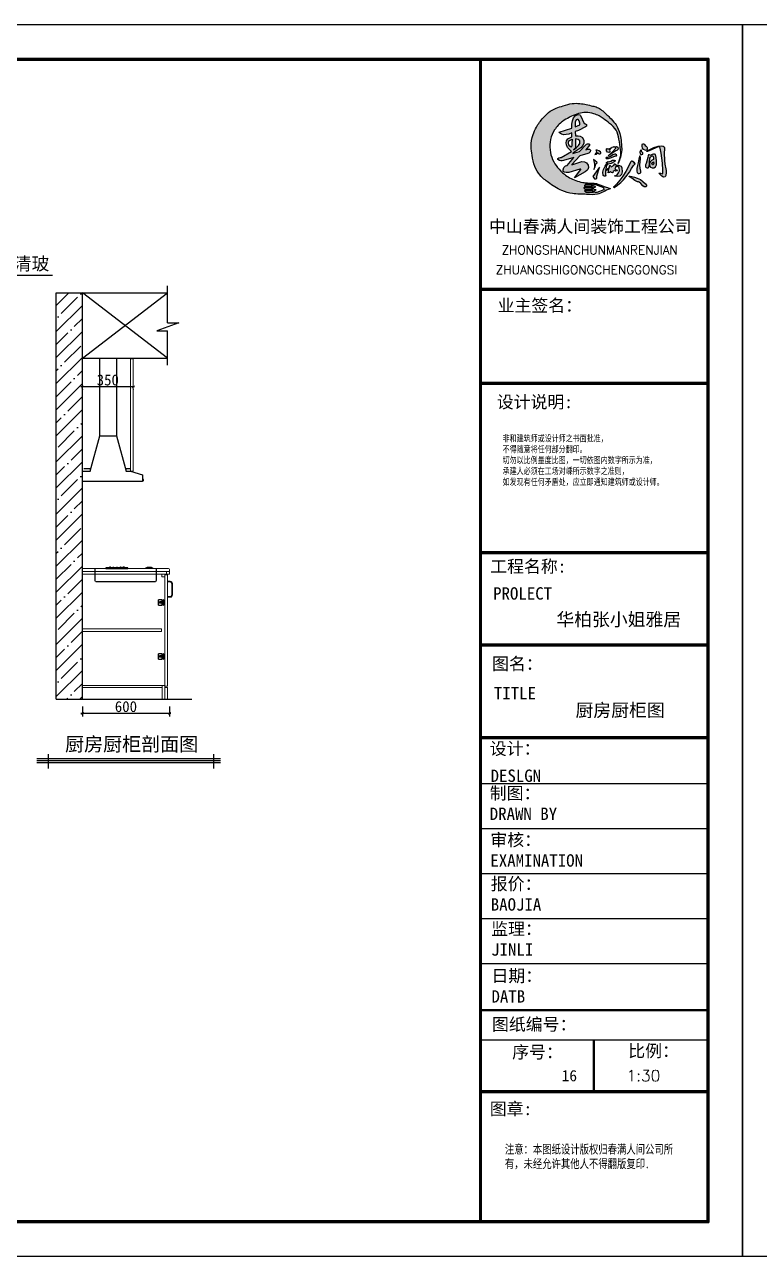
# Model space of a CAD drawing. Header units: millimetres. Extents: x 71641 to 191108, y -23091 to 29972.
# Drawn here: x 174218 to 179277, y -9624 to -1139 of the extents above; entities that cross this region are included whole.
import ezdxf

# ---------------------------------------------------------------- set-up
doc = ezdxf.new("R2010")
doc.units = ezdxf.units.MM
doc.linetypes.add('DASHEDX2', pattern=[1.5, 1, -0.5])
for name, color, linetype in [('00', 1, 'Continuous'), ('3', 5, 'Continuous'), ('家', 1, 'Continuous')]:
    doc.layers.add(name, color=color, linetype=linetype)
doc.layers.add('4', color=4, linetype='Continuous', lineweight=5)
doc.styles.add('2121212', font='SIMFANG.TTF', dxfattribs={"height": 180})
doc.styles.add('30', font='SimSun.ttf', dxfattribs={"height": 75})
doc.styles.add('ROMAND', font='romand.shx', dxfattribs={"height": 100})
doc.styles.get("Standard").update_dxf_attribs({"font": 'SimSun.ttf', "height": 150})
doc.styles.add('STYLE-50B', font='SimSun.ttf', dxfattribs={"width": 0.766, "height": 150})
doc.dimstyles.new('30', dxfattribs={"dimscale": 0, "dimtxt": 90, "dimasz": 20, "dimexe": 20, "dimexo": 20, "dimgap": 10, "dimtad": 1, "dimdec": 0, "dimzin": 0, "dimdsep": 46, "dimtxsty": '30', "dimblk": 'ARCHTICK', "dimcen": 20, "dimdle": 10, "dimclrd": 8, "dimclre": 8, "dimclrt": 2, "dimadec": 0, "dimazin": 0, "dimtfac": 1, "dimtdec": 0, "dimtmove": 2, "dimatfit": 3, "dimldrblk": 'DOT', "dimfxl": 0, "dimtolj": 2, "dimtzin": 0, "dimlwd": -1, "dimarcsym": 0})

# ---------------------------------------------------------------- blocks, each defined once
blk = doc.blocks.new('_ARCHTICK')
at = {"color": 0, "linetype": 'ByBlock', "const_width": 0.15}
blk.add_lwpolyline([(-0.5, -0.5), (0.5, 0.5)], dxfattribs=at)
blk = doc.blocks.new('DOT')
at = {"color": 0, "linetype": 'ByBlock'}
blk.add_line((-0.5, 0), (-1, 0), dxfattribs=at)
at = {"color": 0, "linetype": 'ByBlock', "const_width": 0.5}
blk.add_lwpolyline([(-0.25, 0, 1), (0.25, 0, 1)], format="xyb", close=True, dxfattribs=at)
blk = doc.blocks.new('*D520')
at = {"color": 8, "lineweight": -2}
for p, q in [((174615.7, -5835.2), (174615.7, -5904.3)), ((175215.7, -5835.2), (175215.7, -5904.3))]:
    blk.add_line(p, q, dxfattribs=at)
at = {"color": 8}
blk.add_line((175225.7, -5884.3), (174605.7, -5884.3), dxfattribs=at)
at = {"layer": 'Defpoints', "color": 0}
for p in [(174615.7, -5815.2), (175215.7, -5815.2), (174615.7, -5884.3)]:
    blk.add_point(p, dxfattribs=at)
at = {"color": 8, "xscale": 20, "yscale": 20, "zscale": 20}
for p, rotation in [((174615.7, -5884.3), 180.0000000000019), ((175215.7, -5884.3), 1.918465386552271e-12)]:
    blk.add_blockref('_ARCHTICK', p, dxfattribs=dict(at, rotation=rotation))
at = {"color": 2, "insert": (174915.7, -5836.8), "char_height": 75, "attachment_point": 5, "style": '30'}
blk.add_mtext('\\A2;600', dxfattribs=at)
blk = doc.blocks.new('_Dot')
at = {"color": 0, "linetype": 'ByBlock', "lineweight": -2}
blk.add_line((-0.5, 0), (-1, 0), dxfattribs=at)
at = {"color": 0, "linetype": 'ByBlock', "const_width": 0.5}
blk.add_lwpolyline([(-0.25, 0, 1), (0.25, 0, 1)], format="xyb", close=True, dxfattribs=at)
blk = doc.blocks.new('A$C3A351D54')
at = {"layer": '3'}
for p, q in [((150, 5), (0, 5)), ((0, 5), (0, 0)), ((0, 0), (150, 0)), ((21.5, 10), (25.7, 10)), ((21.5, 5), (21.5, 10)), ((32.1, 9), (36.5, 7.5)), ((36.5, 7.5), (36.5, 5)), ((46.7, 10), (51, 10)), ((46.7, 5), (46.7, 10)), ((52.6, 9), (57, 7.5)), ((57, 7.5), (57, 5)), ((99.4, 9), (95, 7.5)), ((95, 7.5), (95, 5)), ((105.3, 10), (101, 10)), ((105.3, 5), (105.3, 10)), ((117.9, 9), (113.5, 7.5)), ((113.5, 7.5), (113.5, 5)), ((128.5, 10), (124.3, 10)), ((128.5, 5), (128.5, 10)), ((150, 0), (150, 5))]:
    blk.add_line(p, q, dxfattribs=at)
blk.add_lwpolyline([(75, 5), (77, 5), (77, 10), (75, 10)], close=True, dxfattribs=at)
for centre, radius, start, end in [((25.7, -10), 20, 71.56505, 90), ((50.9, 8.2), 1.82, 25.8212, 87.59187), ((101.1, 8.2), 1.82, 92.40813, 154.1788), ((124.3, -10), 20, 90, 108.43495)]:
    blk.add_arc(centre, radius, start, end, dxfattribs=at)
blk = doc.blocks.new('A$C08E51AD6')
at = {"layer": '3'}
for p, q in [((0, 5.7), (50, 5.7)), ((0, 0), (0, 5.7)), ((10.1, 9.5), (40.1, 9.5)), ((10.1, 5.5), (10.1, 9.5)), ((10.1, 5.7), (13.1, 5.7)), ((40.1, 5.7), (40.1, 9.5)), ((50, 0), (50, 5.7))]:
    blk.add_line(p, q, dxfattribs=at)
blk = doc.blocks.new('*D504')
at = {"color": 8}
blk.add_line((174975.7, -3634.4), (174605.7, -3634.4), dxfattribs=at)
at = {"color": 8, "lineweight": -2}
for p, q in [((174615.7, -3652), (174615.7, -3654.4)), ((174965.7, -3652), (174965.7, -3654.4))]:
    blk.add_line(p, q, dxfattribs=at)
at = {"layer": 'Defpoints', "color": 0}
for p in [(174615.7, -3632), (174615.7, -3634.4), (174965.7, -3632)]:
    blk.add_point(p, dxfattribs=at)
at = {"color": 8, "xscale": 20, "yscale": 20, "zscale": 20, "rotation": 180.0000000000006}
blk.add_blockref('_ARCHTICK', (174615.7, -3634.4), dxfattribs=at)
at = {"color": 8, "xscale": 20, "yscale": 20, "zscale": 20}
blk.add_blockref('_ARCHTICK', (174965.7, -3634.4), dxfattribs=at)
at = {"color": 2, "insert": (174790.7, -3586.9), "char_height": 75, "attachment_point": 5, "style": '30'}
blk.add_mtext('\\A2;350', dxfattribs=at)

msp = doc.modelspace()

# ---------------------------------------------------------------- hatches: boundary and pattern name
at = {"lineweight": -2}
h = msp.add_hatch(color=8, dxfattribs=at)
edge = h.paths.add_edge_path()
edge.add_spline(control_points=[(177998.3, -2206.6), (177988.7, -2202.6), (177966.5, -2191.8), (177927.2, -2165.9), (177886.1, -2124.9), (177862.2, -2087.1), (177853.3, -2066.8), (177853, -2065.9)], knot_values=[22078.908695, 22078.908695, 22078.908695, 22078.908695, 22412.037046, 22864.417059, 23573.352389, 24248.663515, 24278.339872, 24278.339872, 24278.339872, 24278.339872], degree=3, periodic=0)
edge.add_line((177853, -2065.9), (177720.6, -2081))
edge.add_spline(control_points=[(177720.6, -2081), (177723.4, -2092.8), (177733.3, -2126.7), (177765, -2180.5), (177832.3, -2233.2), (177905.1, -2282.1), (177968, -2298.9), (177995.4, -2302.5), (177997.6, -2302.8)], knot_values=[12526.980967, 12526.980967, 12526.980967, 12526.980967, 12912.76376, 13656.443057, 14467.926065, 15619.199217, 16432.672519, 16505.49519, 16505.49519, 16505.49519, 16505.49519], degree=3, periodic=0)
edge.add_line((177997.6, -2302.8), (177998.3, -2206.6))
edge = h.paths.add_edge_path()
edge.add_spline(control_points=[(177853, -2065.9), (177844.1, -2045.3), (177832.2, -1999.9), (177836.4, -1929.1), (177856.9, -1877.6), (177874.7, -1852.7), (177879, -1847.2)], knot_values=[24278.339872, 24278.339872, 24278.339872, 24278.339872, 24990.75798, 25753.853245, 26502.771788, 26725.483087, 26725.483087, 26725.483087, 26725.483087], degree=3, periodic=0)
edge.add_line((177879, -1847.2), (177791.6, -1777.6))
edge.add_spline(control_points=[(177791.6, -1777.6), (177790.6, -1778.8), (177772.3, -1799.4), (177743.8, -1836.9), (177713.4, -1903.4), (177702.1, -1971), (177711.4, -2032.6), (177717.3, -2066.9), (177720.6, -2081)], knot_values=[9052.726852, 9052.726852, 9052.726852, 9052.726852, 9101.944213, 9929.860353, 10544.164147, 11423.717054, 12065.484855, 12526.980967, 12526.980967, 12526.980967, 12526.980967], degree=3, periodic=0)
edge.add_line((177720.6, -2081), (177853, -2065.9))
edge = h.paths.add_edge_path()
edge.add_spline(control_points=[(177879, -1847.2), (177891.6, -1831.3), (177919.5, -1805.2), (177957.3, -1783.1), (177993.9, -1764.7), (178031.2, -1748.8), (178081.2, -1742.1), (178113.6, -1746.2), (178129, -1750.2)], knot_values=[26725.483087, 26725.483087, 26725.483087, 26725.483087, 27368.223838, 27920.784045, 28117.800611, 28678.884262, 29205.082751, 29708.300033, 29708.300033, 29708.300033, 29708.300033], degree=3, periodic=0)
edge.add_line((178129, -1750.2), (178141.3, -1702.4))
edge.add_spline(control_points=[(178141.3, -1702.4), (178137.2, -1701.4), (178103.9, -1693.8), (178054.3, -1681.3), (177984.4, -1679.2), (177931.3, -1698.8), (177874.1, -1712.8), (177827.5, -1740.4), (177802.1, -1766), (177791.6, -1777.6)], knot_values=[5035.937639, 5035.937639, 5035.937639, 5035.937639, 5168.823273, 6115.22021, 6678.484335, 7362.56903, 7901.570556, 8555.150084, 9052.726852, 9052.726852, 9052.726852, 9052.726852], degree=3, periodic=0)
edge.add_line((177791.6, -1777.6), (177879, -1847.2))
edge = h.paths.add_edge_path()
edge.add_spline(control_points=[(178129, -1750.2), (178131.7, -1750.9), (178147.1, -1755.2), (178172.3, -1766), (178208.1, -1790), (178248.8, -1820.3), (178296.3, -1862.7), (178311, -1931.7), (178320.6, -1984), (178323.9, -2019.7), (178322.8, -2041.2), (178320.2, -2056), (178300.4, -2104.2), (178305.1, -2094.2), (178311.5, -2080.5), (178322.1, -2050.4), (178332, -2004.5), (178327, -1961.2), (178323.8, -1912.5), (178311.4, -1864.3), (178283.1, -1816), (178251.1, -1782.5), (178210.7, -1744.5), (178177.6, -1712.8), (178147.7, -1704), (178141.3, -1702.4)], knot_values=[29708.300033, 29708.300033, 29708.300033, 29708.300033, 29797.016202, 30219.334531, 30576.066107, 31166.961224, 31854.609826, 32527.805429, 33346.145394, 33558.688985, 33686.826136, 33998.293275, 34349.980564, 34349.980564, 34349.980564, 34833.989407, 35367.457213, 35826.6748, 36215.832047, 36925.939156, 37388.482191, 37988.741176, 38391.375961, 39174.849041, 39385.918203, 39385.918203, 39385.918203, 39385.918203], degree=3, periodic=0)
edge.add_line((178141.3, -1702.4), (178129, -1750.2))
h = msp.add_hatch(color=8, dxfattribs=at)
h.paths.add_polyline_path([(178058.4, -1917), (178044.5, -1907.5), (178029.8, -1904), (178010.7, -1904), (178009.8, -1875.4), (178032.4, -1867.6), (178079.2, -1843.3), (178087.1, -1837.3), (178086.2, -1826.9), (178080.1, -1821.7), (178071.4, -1819.9), (178046.3, -1765.3), (178040.2, -1760.1), (178032.4, -1758.4), (178022.8, -1759.2), (178009.8, -1767), (177996.8, -1780), (177989.9, -1800.9), (177986.4, -1825.1), (177985.5, -1851.1), (177898.8, -1878.9), (177900.5, -1884.9), (177915.3, -1893.6), (177931.7, -1897.1), (177948.2, -1895.4), (177964.7, -1892.8), (177986.4, -1884.9), (177986.4, -1911), (177976, -1915.3), (177959.5, -1924.8), (177950, -1938.7), (177948.2, -1952.6), (177949.1, -1966.4), (177956.9, -1984.7), (177971.7, -2001.1), (177982.9, -2011.5), (177911.8, -2053.1), (177904.9, -2054.9), (177896.2, -2055.7), (177890.1, -2060.9), (177890.1, -2068.7), (177900.5, -2075.7), (177910.1, -2077.4), (177918.7, -2077.4), (177929.1, -2075.7), (177999.4, -2054.9), (177954.3, -2108.6), (177943, -2111.2), (177931.7, -2122.5), (177925.7, -2139.8), (177925.7, -2151.1), (177934.4, -2155.4), (177948.2, -2156.3), (177965.6, -2156.3), (178041.9, -2133.8), (178048, -2134.6), (178048.9, -2136.4), (178004.6, -2194.5), (178077.5, -2153.7), (178089.7, -2143.3), (178096.6, -2135.5), (178101.8, -2123.4), (178099.2, -2106), (178087.1, -2091.3), (178072.3, -2084.4), (178054.1, -2082.6), (177986.4, -2103.4), (177986.4, -2102.6), (178041.1, -2042.7), (178096.6, -2027.1), (178103.5, -2023.7), (178113.1, -2015.9), (178114.8, -2002.9), (178107.9, -1995.9), (178097.5, -1995.9), (178081.8, -2001.1), (178107, -1969), (178107.9, -1962.1), (178102.7, -1959.5), (178094, -1960.4), (178086.2, -1962.1), (178039.3, -2013.3), (178007.2, -2022.8), (177992.5, -2025.4), (177992.5, -2023.7), (178019.4, -2006.3), (178047.1, -1987.3), (178061.9, -1970.8), (178068, -1956), (178068, -1936.1)])
h.paths.add_polyline_path([(178040.2, -1939.6), (178041.1, -1957.8), (178032.4, -1970.8), (178017.6, -1984.7), (178008.6, -1992.5), (178005.5, -1996.8), (177998.6, -2001.1), (178008.6, -1992.5), (178009.8, -1990.7), (178010.7, -1979.4), (178011.6, -1924.8), (178011.6, -1925.7), (178029.8, -1930)], flags=16)
h.paths.add_polyline_path([(177986.4, -1958.6), (177985.5, -1970.8), (177982.9, -1979.4), (177982.1, -1982.9), (177971.7, -1976), (177965.6, -1966.4), (177962.1, -1956), (177963.9, -1946.5), (177970.8, -1936.1), (177983.8, -1929.2), (177987.3, -1926.6)], flags=16)
h.paths.add_polyline_path([(178009, -1843.3), (178008.1, -1829.5), (178009.8, -1811.3), (178015, -1795.6), (178022, -1793), (178030.7, -1793), (178037.6, -1801.7), (178041.1, -1818.2), (178041.9, -1828.6)], flags=16)
h = msp.add_hatch(color=8, dxfattribs=at)
h.paths.add_polyline_path([(178285.7, -2043.6), (178294.4, -2041.9), (178295.3, -2035.8), (178294.4, -2034.9), (178287.5, -2031.5), (178281.4, -2031.5), (178269.2, -2035.8), (178252.8, -2046.2), (178232.8, -2053.1), (178225.9, -2054.9), (178222.4, -2054.9), (178219.8, -2056.6), (178222.4, -2060.9), (178239.7, -2060.1), (178259.7, -2054)])
h.paths.add_polyline_path([(178265.8, -2015), (178235.4, -2042.7), (178241.5, -2041), (178288.3, -2008.9), (178297, -2005.5), (178304.8, -1995.9), (178303.1, -1982.9), (178292.7, -1977.7), (178277.3, -1979.8), (178273.6, -1982), (178288.3, -1983), (178288.3, -1990.7)])
h.paths.add_polyline_path([(178232.8, -2016.7), (178241.5, -2018.5), (178246.7, -2017.6), (178247.6, -2010.7), (178245.8, -2005.5), (178246.7, -1999.4), (178251.9, -1994.2), (178265.8, -1982.9), (178243.2, -1993.3), (178239.7, -1994.2), (178231.9, -1994.2), (178228.5, -1992.5), (178224.1, -1995.1), (178225, -2008.1)])
h.paths.add_polyline_path([(178172.1, -2008.9), (178159.9, -2002.9), (178151.3, -2002.9), (178156.5, -2011.5), (178157.3, -2015.9), (178145.2, -2033.2), (178154.7, -2031.5), (178164.3, -2022.8), (178172.9, -2028.9), (178179.9, -2028.9), (178186, -2024.5), (178186.8, -2021.1), (178182.5, -2014.1)])
h.paths.add_polyline_path([(178135.6, -2067), (178135.6, -2067.9), (178142.6, -2100.8), (178142.6, -2106), (178141.7, -2119), (178138.2, -2136.4), (178146.9, -2117.3), (178151.3, -2096.5), (178158.2, -2093), (178159.9, -2088.7), (178159.1, -2085.2)])
h.paths.add_polyline_path([(178130.4, -2185.8), (178137.4, -2194.5), (178142.6, -2200.5), (178150.4, -2201.4), (178159.1, -2195.3), (178159.1, -2182.3), (178175.5, -2121.6)])
h.paths.add_polyline_path([(178282.3, -2081.8), (178284.9, -2075.7), (178277.1, -2072.2), (178266.6, -2072.2), (178253.6, -2079.2), (178241.5, -2084.4), (178237.1, -2082.6), (178224.1, -2088.7), (178225.9, -2093), (178231.1, -2096.5), (178229.3, -2099.1), (178225, -2100), (178215.5, -2113.8), (178205, -2135.5), (178200.7, -2154.6), (178201.6, -2178), (178208.5, -2182.3), (178216.3, -2183.2), (178219.8, -2180.6), (178218.9, -2172.8), (178217.2, -2165.8), (178218.1, -2148.5), (178241.5, -2130.3), (178238, -2145.9), (178235.4, -2158.9), (178241.5, -2158), (178245.8, -2157.2), (178252.8, -2149.4), (178258.8, -2157.2), (178266.6, -2158.9), (178271, -2155.4), (178268.4, -2150.2), (178271.9, -2147.6), (178277.9, -2144.2), (178280.5, -2141.6), (178284.9, -2145.9), (178290.1, -2148.5), (178297.9, -2146.8), (178299.6, -2143.3), (178297, -2139.8), (178292.7, -2138.1), (178283.1, -2134.6), (178284.9, -2128.6), (178290.1, -2115.6), (178301.4, -2115.6), (178310.9, -2123.4), (178313.5, -2145), (178308.3, -2158.9), (178298.7, -2172.8), (178289.2, -2178), (178280.5, -2179.7), (178285.7, -2182.3), (178300.5, -2184.9), (178316.1, -2183.2), (178327.4, -2170.2), (178332.6, -2152), (178330.8, -2124.2), (178324.8, -2114.7), (178315.2, -2108.6), (178307.4, -2106), (178290.9, -2106), (178288.3, -2101.7), (178282.3, -2097.4), (178277.1, -2098.2), (178277.1, -2100.8), (178277.1, -2107.8), (178257.1, -2118.2), (178255.4, -2113.8), (178247.6, -2107.8), (178245, -2110.4), (178245, -2113.8), (178245, -2122.5), (178227.6, -2133.8), (178218.9, -2142.4), (178219.8, -2136.4), (178222.4, -2119), (178230.2, -2104.3), (178237.1, -2099.1), (178258, -2095.6)])
h = msp.add_hatch(color=8, dxfattribs=at)
h.paths.add_polyline_path([(178336.3, -2183), (178316.5, -2210.7), (178293.9, -2237), (178275.9, -2255.8), (178274, -2256.9), (178272.9, -2258.8), (178277.4, -2259.5), (178284.6, -2255.8), (178300.3, -2245.6), (178324, -2225.4), (178342, -2207.4), (178358.9, -2187.1), (178382.5, -2154.1), (178396.8, -2129), (178411.4, -2108.4), (178422.3, -2098.2), (178421.5, -2095.6), (178408.4, -2082.1), (178404.3, -2080.6), (178402.4, -2079.1), (178397.5, -2079.1), (178394.1, -2081.7), (178391.1, -2085.8), (178376.5, -2116.6), (178357.4, -2151.1)])
h.paths.add_polyline_path([(178416.7, -2189), (178399.8, -2184.9), (178388.9, -2183), (178381.4, -2183), (178381, -2184.5), (178382.9, -2186), (178398.7, -2196.9), (178419.3, -2211.5), (178438.1, -2221.2), (178444.1, -2222.4), (178449.3, -2225), (178460.2, -2233.2), (178474.8, -2248.3), (178483.5, -2255.8), (178491, -2256.1), (178495.1, -2255.8), (178500, -2251.6), (178500.7, -2245.3), (178493.2, -2235.1), (178475.2, -2219), (178458, -2206.6), (178436.9, -2195.7)])
h.paths.add_polyline_path([(178434.3, -2149.2), (178436.7, -2158), (178442, -2164.3), (178448.8, -2164.7), (178456.1, -2161.8), (178461, -2157), (178461, -2148.8), (178455.6, -2126.5), (178454.2, -2106.1), (178457.6, -2081.4), (178459.5, -2064.9), (178459.5, -2056.7), (178457.6, -2049.4), (178455.6, -2045.1), (178453.7, -2043.6), (178451.7, -2044.6), (178447.9, -2063.5), (178442, -2091.6), (178438.2, -2108.1), (178434.3, -2130.3)])
h.paths.add_polyline_path([(178474, -2022.3), (178471.1, -2018), (178466.3, -2012.1), (178466.8, -2007.3), (178465.8, -2004.4), (178463.9, -2002.5), (178460.7, -2003.7), (178460, -2006.3), (178457.1, -2009.7), (178454.6, -2017.5), (178456.6, -2027.6), (178462.4, -2033.9), (178469.2, -2034.4), (178474.5, -2030.1)])
h.paths.add_polyline_path([(178473.1, -1989.9), (178479.9, -1999.1), (178490, -2004.4), (178497.8, -2005.4), (178503.6, -2002.9), (178505.6, -1996.2), (178505.6, -1986), (178503.6, -1981.6), (178498.8, -1974.8), (178492, -1971.5), (178486.6, -1965.2), (178480.8, -1960.8), (178475.5, -1960.3), (178475.5, -1961.3), (178472.1, -1960.8), (178470.6, -1964.2), (178470.2, -1975.8)])
h.paths.add_polyline_path([(178600.6, -2025.2), (178609.8, -2092.6), (178613.2, -2141.5), (178612.7, -2164.3), (178608.3, -2165.7), (178596.7, -2161.4), (178589.9, -2160.9), (178585.1, -2161.8), (178597.7, -2173.5), (178605.9, -2182.7), (178617.1, -2189), (178628.7, -2187), (178634.5, -2178.3), (178636.4, -2158.4), (178636, -2143.4), (178633.5, -2131.3), (178626.8, -2099.8), (178624.3, -2074.2), (178621.9, -2021.3), (178623.4, -1996.2), (178623.4, -1986), (178620.9, -1980.7), (178614.1, -1976.3), (178600.6, -1973.9), (178581.2, -1974.8), (178549.7, -1985.5), (178517.7, -2001), (178504.6, -2008.8), (178501.3, -2013), (178507, -2012.1), (178518.2, -2008.3), (178581.2, -1981.6), (178586.5, -1981.1), (178589.9, -1981.1), (178593.3, -1988.9)])
h.paths.add_polyline_path([(178522.5, -2058.2), (178526.9, -2052.8), (178535.6, -2044.6), (178540.5, -2042.7), (178543.9, -2042.7), (178546.3, -2046.1), (178548.2, -2058.2), (178549.2, -2068.8), (178534.6, -2075.6), (178524.5, -2084.3), (178521.6, -2091.6), (178521.6, -2106.1), (178527.4, -2119.7), (178539.5, -2126), (178551.6, -2125), (178562.3, -2118.2), (178569.5, -2105.2), (178569.1, -2079.5), (178567.6, -2054.3), (178561.8, -2034.4), (178556, -2030.6), (178548.2, -2030.1), (178539.5, -2033), (178529.8, -2037.8), (178523.5, -2041.2), (178521.1, -2036.4), (178518.6, -2033.9), (178515.2, -2034.9), (178514.3, -2036.4), (178512.8, -2040.7), (178510.4, -2053.8), (178497.8, -2095.5), (178493.9, -2105.2), (178492.9, -2112.9), (178493.9, -2117.8), (178497.8, -2122.6), (178505.1, -2124.5), (178512.3, -2124.5), (178516.7, -2120.7), (178519.1, -2112.9), (178520.1, -2099.3), (178521.6, -2085.8)])
h.paths.add_polyline_path([(178541.4, -2088.2), (178538, -2094), (178540, -2100.3), (178542.4, -2105.2), (178545.8, -2104.2), (178548.7, -2099.3), (178549.7, -2092.6), (178549.2, -2084.8)], flags=17)
h = msp.add_hatch(color=8, dxfattribs=at)
edge = h.paths.add_edge_path()
edge.add_spline(control_points=[(177997.6, -2302.8), (178027.2, -2306.5), (178081.3, -2306.4), (178172.2, -2315.4), (178215.9, -2282.7), (178254.4, -2268.2), (178226.2, -2260.5), (178213.7, -2255.4), (178183.7, -2244.8), (178165.5, -2236.5), (178145.3, -2231.4), (178121.9, -2231.9), (178092, -2229.9), (178054.1, -2225.2), (178023.3, -2216.6), (178003, -2208.6), (177998.3, -2206.6)], knot_values=[16505.49519, 16505.49519, 16505.49519, 16505.49519, 17462.307767, 18254.424733, 19263.770823, 19286.294409, 19393.463502, 19769.722666, 20039.931175, 20323.71298, 20426.202415, 20700.644692, 21064.187457, 21384.09699, 21917.120996, 22078.908695, 22078.908695, 22078.908695, 22078.908695], degree=3, periodic=0)
edge.add_line((177998.3, -2206.6), (177997.6, -2302.8))
h.paths.add_polyline_path([(178071.5, -2265.6), (178071.2, -2260), (178074.1, -2257.3), (178127.4, -2259.1), (178127, -2261), (178126.4, -2265), (178126.2, -2267), (178128.3, -2272.3), (178073.3, -2270.6)], flags=16)
h.paths.add_polyline_path([(178075.3, -2280.6), (178130.9, -2282), (178130.5, -2284.2), (178130, -2286.4), (178130.8, -2288.6), (178131.5, -2290.8), (178133.4, -2292.6), (178135.3, -2294.4), (178084.2, -2292.6, -0.485719)], flags=16)
h.paths.add_polyline_path([(178075.9, -2250.6, -0.499354), (178085.3, -2238.2), (178127.7, -2238.5), (178128, -2238.2), (178128, -2238.5), (178126.1, -2240.1), (178124.2, -2242), (178123.6, -2247.9), (178124.5, -2251.2, -0.17168), (178123.6, -2251.4)], flags=16)
h.paths.add_polyline_path([(178131.6, -2248.8), (178132.1, -2245), (178134.6, -2242.4), (178137.7, -2240.6), (178142.2, -2239.6), (178146.8, -2240), (178148.3, -2240), (178205.1, -2261.7), (178205.4, -2276.4), (178159.2, -2294.4), (178155.8, -2295.2), (178153.6, -2295.4), (178147.9, -2294.3), (178143, -2291.1), (178140.6, -2286.7), (178141.5, -2282.7), (178145, -2280.6), (178154.2, -2277.6), (178140.9, -2273.5), (178136.9, -2271), (178134.8, -2266.7), (178135.5, -2262.9), (178138.9, -2260.9), (178144.6, -2258.4), (178150.3, -2255.9), (178134.5, -2251.4)], flags=16)
h = msp.add_hatch()
h.set_pattern_fill('ANSI35', color=8, scale=20, style=0)
h.set_pattern_definition([(45, (-17190.87, 8972.71), (-89.80256, 89.80256), []), (45, (-17101.07, 8972.71), (-89.80256, 89.80256), [158.75, -31.75, 0, -31.75])])
h.paths.add_polyline_path([(174615.7, -2985.1), (174435.7, -2985.1), (174435.7, -5785.1), (174615.7, -5785.1)])

# ---------------------------------------------------------------- linework, layer by layer
at = {"color": 3, "lineweight": -2}
for p, q in [((178928.5, -1371.3), (167447, -1371.3)), ((177351.7, -9377.5), (177351.7, -1384.7)), ((177358.4, -9377.5), (177358.4, -1384.7)), ((177365.1, -9377.5), (177365.1, -1384.7)), ((178928.5, -9390.9), (178928.5, -1371.3)), ((167447, -9390.9), (178928.5, -9390.9))]:
    msp.add_line(p, q, dxfattribs=at)
at = {"color": 1}
for p, q in [((175201.9, -2974.9), (175201.9, -2937.4)), ((175201.9, -3191.8), (175201.9, -2974.9)), ((175201.9, -3484.3), (175201.9, -3247))]:
    msp.add_line(p, q, dxfattribs=at)
at = {"color": 8, "lineweight": -2}
for p, q in [((177365.1, -2953.5), (178915.1, -2953.5)), ((177365.1, -2960.2), (178915.1, -2960.2)), ((177365.1, -2966.8), (178915.1, -2966.8)), ((177365.1, -3602.4), (178915.1, -3602.4)), ((177365.1, -3609.1), (178915.1, -3609.1)), ((177365.1, -3615.8), (178915.1, -3615.8)), ((177365.1, -4768.8), (178915.1, -4768.8)), ((177365.1, -4775.5), (178915.1, -4775.5)), ((177365.1, -4782.2), (178915.1, -4782.2)), ((177365.1, -5404), (178915.1, -5404)), ((177365.1, -5410.7), (178915.1, -5410.7)), ((177365.1, -5417.3), (178915.1, -5417.3)), ((177365.1, -6042.3), (178915.1, -6042.3)), ((177365.1, -6048.9), (178915.1, -6048.9)), ((177365.1, -6055.6), (178915.1, -6055.6)), ((177365.1, -6365.7), (178915.1, -6365.7)), ((177365.1, -6675.8), (178915.1, -6675.8)), ((177365.1, -6985.9), (178915.1, -6985.9)), ((177365.1, -7606), (178915.1, -7606)), ((177365.1, -7922.8), (178915.1, -7922.8)), ((177365.1, -7929.5), (178915.1, -7929.5)), ((177365.1, -8132.2), (178915.1, -8132.2)), ((177364.3, -8480.4), (178914.4, -8480.4)), ((177364.3, -8487.1), (178914.4, -8487.1)), ((177364.3, -8493.8), (178914.4, -8493.8))]:
    msp.add_line(p, q, dxfattribs=at)
for p, q in [((174435.7, -5785.1), (174435.7, -2985.1)), ((174435.7, -2985.1), (174615.7, -2985.1)), ((174615.7, -5785.1), (174615.7, -2985.1)), ((174435.7, -5785.1), (175368.5, -5785.1))]:
    msp.add_line(p, q)
at = {"color": 13}
for p, q in [((174615.7, -3435.1), (175201.9, -2985.1)), ((175201.9, -3435.1), (174615.7, -2985.1))]:
    msp.add_line(p, q, dxfattribs=at)
at = {"color": 3}
for p, q in [((174615.7, -2985.1), (175201.9, -2985.1)), ((174615.7, -3435.1), (175201.9, -3435.1))]:
    msp.add_line(p, q, dxfattribs=at)
at = {"color": 8, "linetype": 'ByBlock', "lineweight": -2, "ltscale": 500}
for p, q in [((178132.4, -8132.2), (178132.4, -8480.4)), ((178136.2, -8132.2), (178136.2, -8480.4)), ((178140.1, -8132.2), (178140.1, -8480.4))]:
    msp.add_line(p, q, dxfattribs=at)
at = {"color": 3, "lineweight": -2}
for points in [[(167447, -1371.3), (178928.5, -1371.3), (178928.5, -9390.9), (167447, -9390.9)], [(167453.5, -1377.8), (178922, -1377.8), (178922, -9384.4), (167453.5, -9384.4)], [(167460, -1384.3), (178915.5, -1384.3), (178915.5, -9377.9), (167460, -9377.9)]]:
    msp.add_lwpolyline(points, close=True, dxfattribs=at)
at = {"color": 8, "lineweight": -2}
for points in [[(177898.8, -1878.9), (177985.5, -1851.1), (177986.4, -1825.1), (177989.9, -1800.9), (177996.8, -1780), (178009.8, -1767), (178022.8, -1759.2), (178032.4, -1758.4), (178040.2, -1760.1), (178046.3, -1765.3), (178071.4, -1819.9), (178080.1, -1821.7), (178086.2, -1826.9), (178087.1, -1837.3), (178079.2, -1843.3), (178032.4, -1867.6), (178009.8, -1875.4), (178010.7, -1904), (178029.8, -1904), (178044.5, -1907.5), (178058.4, -1917), (178068, -1936.1), (178068, -1956), (178061.9, -1970.8), (178047.1, -1987.3), (178019.4, -2006.3), (177992.5, -2023.7), (177992.5, -2025.4), (178007.2, -2022.8), (178039.3, -2013.3), (178086.2, -1962.1), (178094, -1960.4), (178102.7, -1959.5), (178107.9, -1962.1), (178107, -1969), (178081.8, -2001.1), (178097.5, -1995.9), (178107.9, -1995.9), (178114.8, -2002.9), (178113.1, -2015.9), (178103.5, -2023.7), (178096.6, -2027.1), (178041.1, -2042.7), (177986.4, -2102.6), (177986.4, -2103.4), (178054.1, -2082.6), (178072.3, -2084.4), (178087.1, -2091.3), (178099.2, -2106), (178101.8, -2123.4), (178096.6, -2135.5), (178089.7, -2143.3), (178077.5, -2153.7), (178004.6, -2194.5), (178048.9, -2136.4), (178048, -2134.6), (178041.9, -2133.8), (177965.6, -2156.3), (177948.2, -2156.3), (177934.4, -2155.4), (177925.7, -2151.1), (177925.7, -2139.8), (177931.7, -2122.5), (177943, -2111.2), (177954.3, -2108.6), (177999.4, -2054.9), (177929.1, -2075.7), (177918.7, -2077.4), (177910.1, -2077.4), (177900.5, -2075.7), (177890.1, -2068.7), (177890.1, -2060.9), (177896.2, -2055.7), (177904.9, -2054.9), (177911.8, -2053.1), (177982.9, -2011.5), (177971.7, -2001.1), (177956.9, -1984.7), (177949.1, -1966.4), (177948.2, -1952.6), (177950, -1938.7), (177959.5, -1924.8), (177976, -1915.3), (177986.4, -1911), (177986.4, -1884.9), (177964.7, -1892.8), (177948.2, -1895.4), (177931.7, -1897.1), (177915.3, -1893.6), (177900.5, -1884.9)], [(178009, -1843.3), (178041.9, -1828.6), (178041.1, -1818.2), (178037.6, -1801.7), (178030.7, -1793), (178022, -1793), (178015, -1795.6), (178009.8, -1811.3), (178008.1, -1829.5)], [(177987.3, -1926.6), (177986.4, -1958.6), (177985.5, -1970.8), (177982.9, -1979.4), (177982.1, -1982.9), (177971.7, -1976), (177965.6, -1966.4), (177962.1, -1956), (177963.9, -1946.5), (177970.8, -1936.1), (177983.8, -1929.2)], [(178011.6, -1924.8), (178010.7, -1979.4), (178009.8, -1990.7), (178005.5, -1996.8), (177998.6, -2001.1), (178017.6, -1984.7), (178032.4, -1970.8), (178041.1, -1957.8), (178040.2, -1939.6), (178029.8, -1930), (178011.6, -1925.7)], [(178151.3, -2002.9), (178156.5, -2011.5), (178157.3, -2015.9), (178145.2, -2033.2), (178154.7, -2031.5), (178164.3, -2022.8), (178172.9, -2028.9), (178179.9, -2028.9), (178186, -2024.5), (178186.8, -2021.1), (178182.5, -2014.1), (178172.1, -2008.9), (178159.9, -2002.9)], [(178294.4, -2034.9), (178287.5, -2031.5), (178281.4, -2031.5), (178269.2, -2035.8), (178252.8, -2046.2), (178232.8, -2053.1), (178225.9, -2054.9), (178222.4, -2054.9), (178219.8, -2056.6), (178222.4, -2060.9), (178239.7, -2060.1), (178259.7, -2054), (178285.7, -2043.6), (178294.4, -2041.9), (178295.3, -2035.8)], [(178265.8, -1982.9), (178251.9, -1994.2), (178246.7, -1999.4), (178245.8, -2005.5), (178247.6, -2010.7), (178246.7, -2017.6), (178241.5, -2018.5), (178232.8, -2016.7), (178225, -2008.1), (178224.1, -1995.1), (178228.5, -1992.5), (178231.9, -1994.2), (178239.7, -1994.2), (178243.2, -1993.3)], [(178273.6, -1980.3), (178292.7, -1977.7), (178303.1, -1982.9), (178304.8, -1995.9), (178297, -2005.5), (178288.3, -2008.9), (178241.5, -2041), (178235.4, -2042.7), (178265.8, -2015), (178288.3, -1990.7), (178288.3, -1984.7), (178286.6, -1982.9), (178273.6, -1982), (178277.9, -1979.4)], [(178461, -2002.9), (178460, -2006.3), (178457.1, -2009.7), (178454.6, -2017.5), (178456.6, -2027.6), (178462.4, -2033.9), (178469.2, -2034.4), (178474.5, -2030.1), (178474, -2022.3), (178471.1, -2018), (178466.3, -2012.1), (178466.8, -2007.3), (178465.8, -2004.4), (178463.9, -2002.5), (178461.4, -2003.4)], [(178475.5, -1960.3), (178480.8, -1960.8), (178486.6, -1965.2), (178492, -1971.5), (178498.8, -1974.8), (178503.6, -1981.6), (178505.6, -1986), (178505.6, -1996.2), (178503.6, -2002.9), (178497.8, -2005.4), (178490, -2004.4), (178479.9, -1999.1), (178473.1, -1989.9), (178470.2, -1975.8), (178470.6, -1964.2), (178472.1, -1960.8), (178475.5, -1961.3)], [(178515.2, -2034.9), (178514.3, -2036.4), (178512.8, -2040.7), (178510.4, -2053.8), (178497.8, -2095.5), (178493.9, -2105.2), (178492.9, -2112.9), (178493.9, -2117.8), (178497.8, -2122.6), (178505.1, -2124.5), (178512.3, -2124.5), (178516.7, -2120.7), (178519.1, -2112.9), (178520.1, -2099.3), (178521.6, -2085.8), (178522.5, -2058.2), (178526.9, -2052.8), (178535.6, -2044.6), (178540.5, -2042.7), (178543.9, -2042.7), (178546.3, -2046.1), (178548.2, -2058.2), (178549.2, -2068.8), (178534.6, -2075.6), (178524.5, -2084.3), (178521.6, -2091.6), (178521.6, -2106.1), (178527.4, -2119.7), (178539.5, -2126), (178551.6, -2125), (178562.3, -2118.2), (178569.5, -2105.2), (178569.1, -2079.5), (178567.6, -2054.3), (178561.8, -2034.4), (178556, -2030.6), (178548.2, -2030.1), (178539.5, -2033), (178529.8, -2037.8), (178523.5, -2041.2), (178521.1, -2036.4), (178518.6, -2033.9)], [(178501.2, -2013.1), (178504.6, -2008.8), (178517.7, -2001), (178549.7, -1985.5), (178581.2, -1974.8), (178600.6, -1973.9), (178614.1, -1976.3), (178620.9, -1980.7), (178623.4, -1986), (178623.4, -1996.2), (178621.9, -2021.3), (178624.3, -2074.2), (178626.8, -2099.8), (178633.5, -2131.3), (178636, -2143.4), (178636.4, -2158.4), (178634.5, -2178.3), (178628.7, -2187), (178617.1, -2189), (178605.9, -2182.7), (178597.7, -2173.5), (178585.1, -2161.8), (178589.9, -2160.9), (178596.7, -2161.4), (178608.3, -2165.7), (178612.7, -2164.3), (178613.2, -2141.5), (178609.8, -2092.6), (178600.6, -2025.2), (178593.3, -1988.9), (178589.9, -1981.1), (178586.5, -1981.1), (178581.2, -1981.6), (178518.2, -2008.3), (178507, -2012.1), (178500.7, -2013.1)], [(178135.6, -2067.9), (178142.6, -2100.8), (178142.6, -2106), (178141.7, -2119), (178138.2, -2136.4), (178146.9, -2117.3), (178151.3, -2096.5), (178158.2, -2093), (178159.9, -2088.7), (178159.1, -2085.2), (178135.6, -2067)], [(178280.5, -2179.7), (178289.2, -2178), (178298.7, -2172.8), (178308.3, -2158.9), (178313.5, -2145), (178310.9, -2123.4), (178301.4, -2115.6), (178290.1, -2115.6), (178284.9, -2128.6), (178283.1, -2134.6), (178292.7, -2138.1), (178297, -2139.8), (178299.6, -2143.3), (178297.9, -2146.8), (178290.1, -2148.5), (178284.9, -2145.9), (178280.5, -2141.6), (178277.9, -2144.2), (178271.9, -2147.6), (178268.4, -2150.2), (178271, -2155.4), (178266.6, -2158.9), (178258.8, -2157.2), (178252.8, -2149.4), (178245.8, -2157.2), (178241.5, -2158), (178235.4, -2158.9), (178238, -2145.9), (178241.5, -2130.3), (178218.1, -2148.5), (178217.2, -2165.8), (178218.9, -2172.8), (178219.8, -2180.6), (178216.3, -2183.2), (178208.5, -2182.3), (178201.6, -2178), (178200.7, -2154.6), (178205, -2135.5), (178215.5, -2113.8), (178225, -2100), (178229.3, -2099.1), (178231.1, -2096.5), (178225.9, -2093), (178224.1, -2088.7), (178237.1, -2082.6), (178241.5, -2084.4), (178253.6, -2079.2), (178266.6, -2072.2), (178277.1, -2072.2), (178284.9, -2075.7), (178282.3, -2081.8), (178258, -2095.6), (178237.1, -2099.1), (178230.2, -2104.3), (178222.4, -2119), (178219.8, -2136.4), (178218.9, -2142.4), (178227.6, -2133.8), (178245, -2122.5), (178245, -2113.8), (178245, -2110.4), (178247.6, -2107.8), (178255.4, -2113.8), (178257.1, -2118.2), (178277.1, -2107.8), (178277.1, -2100.8), (178277.1, -2098.2), (178282.3, -2097.4), (178288.3, -2101.7), (178290.9, -2106), (178307.4, -2106), (178315.2, -2108.6), (178324.8, -2114.7), (178330.8, -2124.2), (178332.6, -2152), (178327.4, -2170.2), (178316.1, -2183.2), (178300.5, -2184.9), (178285.7, -2182.3)], [(178420.4, -2094.5), (178408.4, -2082.1), (178404.3, -2080.6), (178402.4, -2079.1), (178397.5, -2079.1), (178394.1, -2081.7), (178391.1, -2085.8), (178376.5, -2116.6), (178357.4, -2151.1), (178336.3, -2183), (178316.5, -2210.7), (178293.9, -2237), (178275.9, -2255.8), (178274, -2256.9), (178272.9, -2258.8), (178277.4, -2259.5), (178284.6, -2255.8), (178300.3, -2245.6), (178324, -2225.4), (178342, -2207.4), (178358.9, -2187.1), (178382.5, -2154.1), (178396.8, -2129), (178411.4, -2108.4), (178422.3, -2098.2), (178420.8, -2093.4), (178412.9, -2086.2)], [(178451.7, -2044.6), (178447.9, -2063.5), (178442, -2091.6), (178438.2, -2108.1), (178434.3, -2130.3), (178434.3, -2149.2), (178436.7, -2158), (178442, -2164.3), (178448.8, -2164.7), (178456.1, -2161.8), (178461, -2157), (178461, -2148.8), (178455.6, -2126.5), (178454.2, -2106.1), (178457.6, -2081.4), (178459.5, -2064.9), (178459.5, -2056.7), (178457.6, -2049.4), (178455.6, -2045.1), (178453.7, -2043.6)], [(178549.2, -2084.8), (178549.7, -2092.6), (178548.7, -2099.3), (178545.8, -2104.2), (178542.4, -2105.2), (178540, -2100.3), (178538, -2094), (178541.4, -2088.2), (178549.2, -2084.8)], [(178175.5, -2121.6), (178130.4, -2185.8), (178137.4, -2194.5), (178142.6, -2200.5), (178150.4, -2201.4), (178159.1, -2195.3), (178159.1, -2182.3)], [(178381.4, -2183), (178388.9, -2183), (178399.8, -2184.9), (178416.7, -2189), (178436.9, -2195.7), (178458, -2206.6), (178475.2, -2219), (178493.2, -2235.1), (178500.7, -2245.3), (178500, -2251.6), (178495.1, -2255.8), (178491, -2256.1), (178483.5, -2255.8), (178474.8, -2248.3), (178460.2, -2233.2), (178449.3, -2225), (178444.1, -2222.4), (178438.1, -2221.2), (178419.3, -2211.5), (178398.7, -2196.9), (178382.9, -2186), (178381, -2184.5)], [(178127.4, -2259.1), (178074.1, -2257.3), (178072.7, -2258.7), (178071.2, -2260), (178071.4, -2264), (178072.4, -2268.1), (178073.3, -2270.6), (178128.3, -2272.3), (178127.2, -2269.7), (178126.2, -2267), (178126.4, -2265), (178127, -2261)], [(178127.4, -2259.1), (178126.5, -2262.9), (178126.2, -2267), (178128.3, -2272.3), (178073.3, -2270.6), (178071.5, -2265.6), (178071.2, -2260), (178074.1, -2257.3)], [(178130.9, -2282), (178075.3, -2280.6), (178075, -2283.1), (178075.4, -2285.8), (178076.8, -2288.7), (178079.1, -2290.9), (178082, -2292.3), (178135.3, -2294.4), (178133.4, -2292.6), (178131.5, -2290.8), (178130.8, -2288.6), (178130, -2286.4), (178130.5, -2284.2), (178130.9, -2282)], [(178128, -2238.5), (178126.1, -2240.1), (178124.2, -2242), (178123.9, -2245), (178123.6, -2247.9), (178124.5, -2251.2), (178075.9, -2250.6), (178075.5, -2247.9), (178076, -2244.9), (178077.9, -2241.6), (178081.2, -2239.1), (178085.3, -2238.2)], [(178205.1, -2261.7), (178205.4, -2276.4), (178159.2, -2294.4), (178155.8, -2295.2), (178153.6, -2295.4), (178147.9, -2294.3), (178143, -2291.1), (178140.6, -2286.7), (178141.5, -2282.7), (178145, -2280.6), (178154.2, -2277.6), (178140.9, -2273.5), (178136.9, -2271), (178134.8, -2266.7), (178135.5, -2262.9), (178138.9, -2260.9), (178144.6, -2258.4), (178150.3, -2255.9), (178134.5, -2251.4), (178131.6, -2248.8), (178132.1, -2245), (178134.6, -2242.4), (178137.7, -2240.6), (178142.2, -2239.6), (178146.8, -2240), (178148.3, -2240), (178205.1, -2261.7)]]:
    msp.add_lwpolyline(points, close=True, dxfattribs=at)
for points in [[(178135.3, -2294.4), (178084.2, -2292.6, -0.485719), (178075.3, -2280.6), (178130.9, -2282), (178130, -2286.4), (178131.5, -2290.8)], [(178128, -2238.5), (178085.3, -2238.2, 0.499354), (178075.9, -2250.6), (178123.6, -2251.4, 0.17168), (178124.5, -2251.2), (178123.6, -2247.9), (178124.2, -2242), (178128, -2238.2)]]:
    msp.add_lwpolyline(points, format="xyb", close=True, dxfattribs=at)
at = {"color": 1}
msp.add_lwpolyline([(175201.9, -3191.8), (175279, -3191.8), (175128.3, -3247), (175201.9, -3247)], dxfattribs=at)
at = {"color": 8, "lineweight": -2, "start_tangent": (0.425577, 0.904922), "end_tangent": (0.425577, 0.904922)}
msp.add_spline([(178305.1, -2094.2), (178320.7, -2051.5), (178329.5, -2002.1), (178327.1, -1959), (178323.7, -1922.6), (178306, -1858.2), (178284.1, -1820.6), (178246.5, -1778.6), (178219.2, -1752.4), (178160.1, -1708.4), (178129, -1699.5), (178041.7, -1682.3), (177988.8, -1682.3), (177926.7, -1699), (177878.3, -1714.1), (177825.2, -1745.1), (177788.5, -1781.1), (177742.6, -1843.9), (177718.9, -1896.6), (177705.9, -1978.3), (177712.5, -2038.2), (177731.2, -2115.7), (177766.9, -2175.7), (177824.3, -2226), (177917.1, -2281.7), (177990.9, -2301.9), (178087.5, -2308.1), (178161.9, -2307.3), (178249.2, -2270.1), (178251.2, -2269.3), (178242.1, -2264.8), (178208.5, -2253.7), (178184.8, -2244.8), (178159.8, -2235.2), (178150.5, -2232.9), (178124.7, -2231.5), (178090.6, -2229.5), (178060.8, -2225.5), (178012.5, -2212.2), (177970.2, -2192.9), (177934.7, -2169.5), (177887.3, -2122.6), (177854.1, -2068.5), (177836, -2001.1), (177840.2, -1929.5), (177866.9, -1864.3), (177922.9, -1805.3), (177967.2, -1778.2), (177983.8, -1769.9), (178032.9, -1750.7), (178082, -1744.2), (178137, -1752.4), (178173.5, -1768), (178201.8, -1786.1), (178246.2, -1819.4), (178290.5, -1866.5), (178309.7, -1926.8), (178322.2, -2002.7), (178323.6, -2022.6), (178323.1, -2034.7), (178316.4, -2063.2), (178305.1, -2094.2)], degree=3, dxfattribs=at)
at = {"layer": '00', "color": 8, "lineweight": -2}
for p, q in [((174379.4, -6165.2, -274.3), (174379.4, -6261.9, -274.3)), ((175519.3, -6165.2, -274.3), (175519.3, -6261.9, -274.3)), ((175566.4, -6195.8, -274.3), (174301.8, -6195.8, -274.3)), ((175566.4, -6223.2, -274.3), (174301.8, -6223.2, -274.3)), ((177365.1, -7295.9), (178915.1, -7295.9))]:
    msp.add_line(p, q, dxfattribs=at)
at = {"layer": '00', "color": 2, "lineweight": -2}
msp.add_line((175566.4, -6209.5, -274.3), (174301.8, -6209.5, -274.3), dxfattribs=at)
at = {"layer": '00', "color": 8, "lineweight": -2}
for points in [[(167214.4, -1138.7), (179161.1, -1138.7), (179161.1, -9623.5), (167214.4, -9623.5)], [(179161.1, -1138.7), (191107.8, -1138.7), (191107.8, -9623.5), (179161.1, -9623.5)]]:
    msp.add_lwpolyline(points, close=True, dxfattribs=at)
at = {"layer": '3'}
for p, q in [((174735.6, -3971.9), (174735.6, -3435.1)), ((174850.6, -3435.1), (174850.6, -3971.9)), ((174669.8, -4215.1), (174735.6, -3971.9)), ((174735.6, -3971.9), (174850.6, -3971.9)), ((174850.6, -3971.9), (174916.5, -4215.1)), ((174615.7, -4215.1), (174669.8, -4215.1)), ((174615.7, -4285.1), (174615.7, -4215.1)), ((174615.7, -4215.1), (174669.8, -4215.1)), ((174916.5, -4215.1), (174947.7, -4215.1)), ((174947.7, -4215.1), (175030.7, -4240.1)), ((174947.7, -4215.1), (174947.7, -4215.1)), ((175030.7, -4240.1), (175030.7, -4285.1)), ((175030.7, -4285.1), (174615.7, -4285.1)), ((175035.7, -4272.1), (175030.7, -4272.1)), ((175035.7, -4280.1), (175030.7, -4280.1)), ((175035.7, -4280.1), (175035.7, -4272.1))]:
    msp.add_line(p, q, dxfattribs=at)
at = {"layer": '3', "ltscale": 10}
for p, q in [((175164.8, -5101), (175140.8, -5101)), ((175140.8, -5137), (175140.8, -5101)), ((175140.8, -5137), (175164.8, -5137)), ((175173.2, -5114.8), (175146.8, -5114.8)), ((175146.8, -5123.2), (175146.8, -5114.8)), ((175173.2, -5123.2), (175146.8, -5123.2)), ((175164.8, -5114.8), (175164.8, -5101)), ((175164.8, -5137), (175164.8, -5123.2)), ((175176.8, -5101), (175173.2, -5101)), ((175173.2, -5137), (175173.2, -5101)), ((175173.2, -5137), (175176.8, -5137)), ((175176.8, -5137), (175176.8, -5101)), ((175164.8, -5472.7), (175140.8, -5472.7)), ((175140.8, -5508.7), (175140.8, -5472.7)), ((175140.8, -5508.7), (175164.8, -5508.7)), ((175173.2, -5486.5), (175146.8, -5486.5)), ((175146.8, -5494.9), (175146.8, -5486.5)), ((175173.2, -5494.9), (175146.8, -5494.9)), ((175164.8, -5486.5), (175164.8, -5472.7)), ((175164.8, -5508.7), (175164.8, -5494.9)), ((175176.8, -5472.7), (175173.2, -5472.7)), ((175173.2, -5508.7), (175173.2, -5472.7)), ((175173.2, -5508.7), (175176.8, -5508.7)), ((175176.8, -5508.7), (175176.8, -5472.7))]:
    msp.add_line(p, q, dxfattribs=at)
at = {"layer": '3'}
for points in [[(174624.7, -4197.1), (174669.8, -4197.1), (174669.8, -4215.1)], [(174916.5, -4215.1), (174916.5, -4197.1), (174947.7, -4197.1)]]:
    msp.add_lwpolyline(points, dxfattribs=at)
at = {"layer": '3', "linetype": 'DASHEDX2'}
msp.add_lwpolyline([(174700.9, -4885.1), (174700.9, -4968.4), (174707.6, -4975.1), (175119.4, -4975.1), (175126.1, -4968.4), (175126.1, -4885.1)], dxfattribs=at)
at = {"layer": '4'}
for p, q in [((174615.7, -5785.1), (174615.7, -4905.1)), ((175215.7, -4905.1), (174615.7, -4905.1)), ((175101.9, -4885.1), (175051.9, -4885.1)), ((175195.7, -4923.1), (175195.7, -4905.1)), ((175195.7, -4923.1), (174615.7, -4923.1)), ((175195.7, -4923.1), (175215.7, -4923.1)), ((175220.7, -4973.1), (175200.7, -4973.1)), ((175220.7, -4978.1), (175200.7, -4978.1)), ((175230.7, -5068.1), (175230.7, -4988.1)), ((175235.7, -5068.1), (175235.7, -4988.1)), ((175220.7, -5078.1), (175200.7, -5078.1)), ((175220.7, -5083.1), (175200.7, -5083.1)), ((175159.7, -5300.1), (174615.7, -5300.1)), ((175159.7, -5320.1), (174615.7, -5320.1)), ((175159.7, -5320.1), (175159.7, -5300.1)), ((174615.7, -5690.1), (175182.7, -5690.1)), ((174615.7, -5705.1), (175164.7, -5705.1)), ((175164.7, -5785.1), (175164.7, -5690.1))]:
    msp.add_line(p, q, dxfattribs=at)
for points in [[(174916.5, -4215.1), (174965.7, -4215.1), (174965.7, -3440.1), (174947.7, -3440.1), (174947.7, -3435.1), (174983.7, -3435.1), (174983.7, -3435.1)], [(174947.7, -4215.1), (174947.7, -3440.1)], [(175182.7, -5695.1), (175182.7, -5705.1), (175200.7, -5705.1), (175200.7, -5785.1)], [(175182.7, -5705.1), (175182.7, -5785.1)]]:
    msp.add_lwpolyline(points, dxfattribs=at)
msp.add_lwpolyline([(175215.7, -4923.1), (175215.7, -4895.1, 0.414214), (175205.7, -4885.1), (174615.7, -4885.1)], format="xyb", dxfattribs=at)
for points in [[(175182.7, -4943.1), (175162.7, -4943.1), (175162.7, -4923.1), (175182.7, -4923.1)], [(175200.7, -5695.1), (175200.7, -4928.1), (175182.7, -4928.1), (175182.7, -5695.1)]]:
    msp.add_lwpolyline(points, close=True, dxfattribs=at)
for centre, radius, start, end in [((175220.7, -4988.1), 15, 0, 90), ((175220.7, -4988.1), 10, 0, 90), ((175220.7, -5068.1), 15, 270, 0), ((175220.7, -5068.1), 10, 270, 0)]:
    msp.add_arc(centre, radius, start, end, dxfattribs=at)

# ---------------------------------------------------------------- block references
at = {"layer": '3'}
for name, p in [('A$C3A351D54', (174778.2, -4885.1)), ('A$C08E51AD6', (175051.9, -4885.1))]:
    msp.add_blockref(name, p, dxfattribs=at)

# ---------------------------------------------------------------- texts
at = {"color": 2, "insert": (173529.2, -2740.1), "char_height": 90, "attachment_point": 1, "style": '30'}
msp.add_mtext('墙贴浅蓝色清玻', dxfattribs=at)
at = {"color": 8, "insert": (175413.1, -6047, -274.3), "char_height": 96, "width": 3492.901, "attachment_point": 3}
msp.add_mtext('{\\C2;厨房厨柜剖面图}', dxfattribs=at)
at = {"layer": '00', "color": 8, "lineweight": -2, "style": 'ROMAND'}
for s, p in [('ZHONGSHANCHUNMANRENJIAN', (177502.3, -2721)), ('ZHUANGSHIGONGCHENGGONGSI', (177462.3, -2858.2))]:
    msp.add_text(s, height=60.756, dxfattribs=at).set_placement(p)
at = {"layer": '00', "color": 8, "lineweight": -2, "attachment_point": 1, "style": '2121212'}
for s, insert, char_height, width in [('{\\f宋体|b0|i0|c134|p2;中山春满人间装饰工程公司}', (177415.4, -2486, 0), 85.272, 1591.421), ('{\\f宋体|b0|i0|c134|p2;业主签名：}', (177474.9, -3030.6, 0), 85.272, 1265.567), ('{\\f宋体|b0|i0|c134|p2;设计说明:}', (177469.3, -3695.2, 0), 85.272, 1265.567), ('{\\f宋体|b0|i0|c134|p2;工程名称:}', (177423.8, -4827.8, 0), 85.272, 1265.567), ('{\\f宋体|b0|i0|c134|p2;PROLECT}', (177444, -5014.2, 0), 85.272, 1265.567), ('{\\fSimSun|b0|i0|c134|p2;\\C2;华柏张小姐雅居}', (177879.6, -5190.6, 0), 90, 1265.567), ('{\\f宋体|b0|i0|c134|p2;图名：}', (177436.5, -5498.2, 0), 85.272, 1265.567), ('{\\f宋体|b0|i0|c134|p2;TITLE}', (177449.3, -5701.9, 0), 85.272, 1265.567), ('{\\fSimSun|b0|i0|c134|p2;\\C2;厨房厨柜图}', (178011.7, -5816, 0), 90, 1265.567), ('{\\f宋体|b0|i0|c134|p2;设计：}', (177421, -6083, 0), 85.272, 1265.567), ('{\\f宋体|b0|i0|c134|p2;DESLGN}', (177426.6, -6270, 0), 85.272, 1265.567), ('{\\f宋体|b0|i0|c134|p2;制图：\\PDRAWN BY}', (177420.8, -6390, 0), 85.272, 1265.567), ('{\\f宋体|b0|i0|c134|p2;审核：\\PEXAMINATION}', (177425.1, -6711.6, 0), 85.272, 1265.567), ('{\\f宋体|b0|i0|c134|p2;报价：\\PBAOJIA}', (177427.8, -7014.6, 0), 85.272, 1265.567), ('{\\f宋体|b0|i0|c134|p2;监理：\\PJINLI}', (177430.5, -7324.7, 0), 85.272, 1265.567), ('{\\f宋体|b0|i0|c134|p2;日期：\\PDATB}', (177432.8, -7648.1, 0), 85.272, 1265.567), ('{\\f宋体|b0|i0|c134|p2;图纸编号：}', (177436.2, -7982.5, 0), 85.272, 1265.567), ('{\\f宋体|b0|i0|c134|p2;序号：}', (177575.3, -8173.5, 0), 85.272, 1265.567), ('{\\f宋体|b0|i0|c134|p2;比例：}', (178374.7, -8165.1, 0), 85.272, 1265.567), ('{\\C2;16}', (177916.4, -8340), 77.52, 418.4), ('{\\Fromand.shx;\\C2;1:30}', (178363, -8340), 77.52, 418.4), ('{\\f宋体|b0|i0|c134|p2;图章\\f宋体|b0|i0|c0|p2;:}', (177421.1, -8565, 0), 85.272, 1265.567)]:
    msp.add_mtext(s, dxfattribs=dict(at, insert=insert, char_height=char_height, width=width))
at = {"layer": '家', "color": 8, "lineweight": -2, "width": 1265.567, "attachment_point": 1, "style": 'STYLE-50B'}
for s, insert, char_height in [('非和建筑师或设计师之书面批准，\\P不得随意将任何部分翻印。\\P切勿以比例量度比图，一切依图内数字所示为准，\\P承建人必须在工场对嵊所示数字之准则，\\P如发现有任何矛盾处，应立即通知建筑师或设计师。', (177509.4, -3965.9, 0), 45), ('注意：本图纸设计版权归春满人间公司所有，未经允许其他人不得翻版复印{\\f宋体|b0|i0|c0|p2;.}', (177524.9, -8855.8, 0), 60)]:
    msp.add_mtext(s, dxfattribs=dict(at, insert=insert, char_height=char_height))

# ---------------------------------------------------------------- dimensions: what is measured, and where the dimension line sits
for p1, p2, distance, picture, middle in [((174965.7, -3632), (174615.7, -3632), 2.3, '*D504', (174790.7, -3586.9)), ((175215.7, -5815.2), (174615.7, -5815.2), 69.1, '*D520', (174915.7, -5836.8))]:
    dim = msp.add_aligned_dim(p1=p1, p2=p2, distance=distance, dimstyle='30', override={"dimscale": 1, "dimtxt": 75, "dimldrblk": 'DOT'})
    dim.commit()
    dim.dimension.update_dxf_attribs({"geometry": picture, "text_midpoint": middle})

# ---------------------------------------------------------------- leaders
msp.add_leader([(173512.7, -3971.9), (173512.7, -2863.4), (174410.2, -2863.4)], dimstyle='30', override={"dimscale": 1, "dimtxt": 75, "dimtad": 0, "dimldrblk": 'DOT'})

doc.saveas('drawing.dxf')
